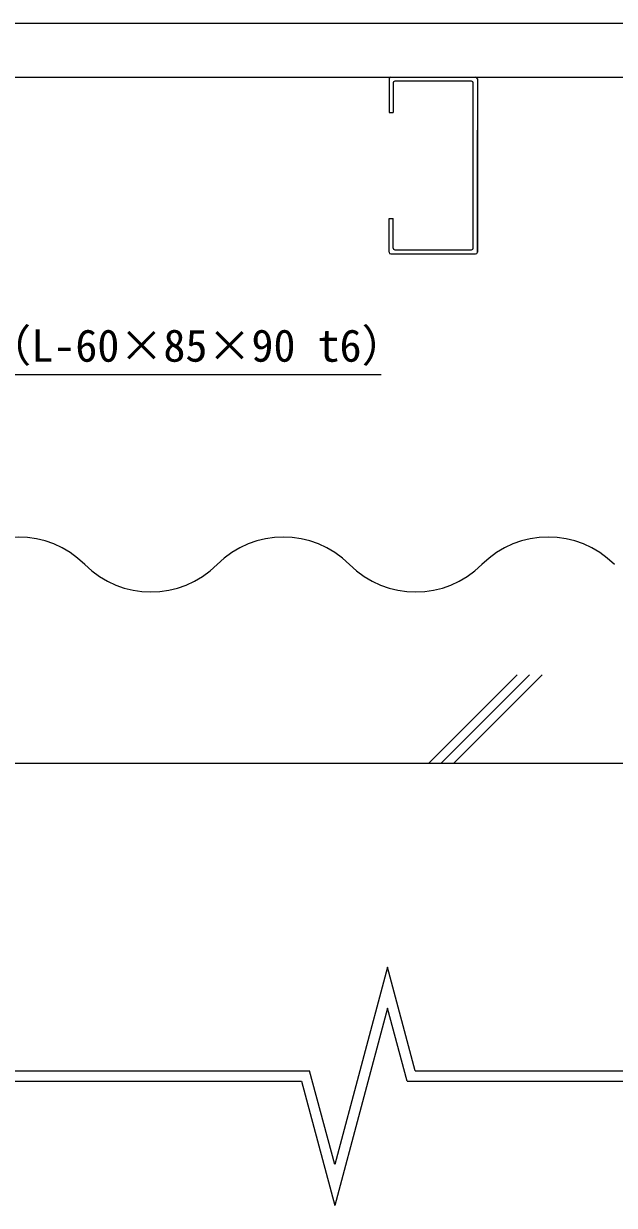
# Model space of a CAD drawing. Units: millimetres at full size, sheet at 1:10; details may follow other scales. Extents: x -2077 to 2023, y -1433 to 1417.
# Drawn here: x 1173 to 1508, y 749 to 1417 of the extents above; entities that cross this region are included whole.
import ezdxf
from ezdxf.enums import TextEntityAlignment as Align

# ---------------------------------------------------------------- set-up
doc = ezdxf.new("R2010")
doc.units = ezdxf.units.MM
doc.header["$LTSCALE"] = 10
for name, color, linetype, lineweight in [('1-0_断面', 7, 'Continuous', 9), ('1-1_寸法', 7, 'Continuous', 9), ('1-2_文字', 7, 'Continuous', 9), ('F-0_図枠', 7, 'Continuous', 9)]:
    doc.layers.add(name, color=color, linetype=linetype, lineweight=lineweight)
doc.styles.add('ＭＳ ゴシック', font='')
doc.styles.get('ＭＳ ゴシック').set_extended_font_data('MS Gothic')

msp = doc.modelspace()

# ---------------------------------------------------------------- linework, layer by layer
at = {"layer": '1-0_断面'}
for p, q in [((-73.06, 1386.9), (1870.19, 1386.9)), ((1380.48, 1385.9), (1380.48, 1366.9)), ((1381.48, 1386.9), (1429.48, 1386.9)), ((1427.18, 1384.6), (1383.78, 1384.6)), ((1430.48, 1385.9), (1430.48, 1287.9)), ((1382.78, 1383.6), (1382.78, 1366.9)), ((1428.18, 1290.2), (1428.18, 1383.6)), ((1380.48, 1366.9), (1382.78, 1366.9)), ((1430.48, 1287.9), (1430.48, 1356.9)), ((1380.48, 1306.9), (1382.78, 1306.9)), ((1380.48, 1287.9), (1380.48, 1306.9)), ((1382.78, 1290.2), (1382.78, 1306.9)), ((1383.78, 1289.2), (1427.18, 1289.2)), ((-73.06, 998.72), (1870.19, 998.72))]:
    msp.add_line(p, q, dxfattribs=at)
msp.add_lwpolyline([(1381.48, 1286.9), (1406.24, 1286.9), (1429.48, 1286.9)], dxfattribs=at)
for centre, start, end in [((1381.48, 1385.9), 90, 180), ((1383.78, 1383.6), 90, 180), ((1427.18, 1383.6), 0, 90), ((1429.48, 1385.9), 0, 90), ((1381.48, 1287.9), 180, 270), ((1383.78, 1290.2), 180, 270), ((1427.18, 1290.2), 270, 0), ((1429.48, 1287.9), 270, 0)]:
    msp.add_arc(centre, 1, start, end, dxfattribs=at)
at = {"layer": '1-1_寸法'}
for p, q in [((1403.01, 998.72), (1453.01, 1048.72)), ((1410.08, 998.72), (1460.08, 1048.72)), ((1417.15, 998.72), (1467.15, 1048.72)), ((1395.3, 824.72), (1379.6, 883.31)), ((1379.6, 860.13), (1349.7, 748.54)), ((1390.7, 818.72), (1379.6, 860.13)), ((485.3, 824.72), (1335.5, 824.72)), ((1395.3, 824.72), (1870.19, 824.72)), ((480.7, 818.72), (1330.9, 818.72)), ((1330.9, 818.72), (1349.7, 748.54)), ((1390.7, 818.72), (1870.19, 818.72))]:
    msp.add_line(p, q, dxfattribs=at)
msp.add_lwpolyline([(1379.6, 883.31), (1349.7, 771.72), (1335.5, 824.72)], dxfattribs=at)
for centre, start, end in [((1170.6, 1073.66), 45, 135), ((1320.6, 1073.66), 45, 135), ((1470.6, 1073.66), 45, 135), ((1245.6, 1148.66), 225, 315), ((1395.6, 1148.66), 225, 315)]:
    msp.add_arc(centre, 53.03, start, end, dxfattribs=at)
at = {"layer": '1-2_文字'}
msp.add_line((977.68, 1218.57), (1375.92, 1218.57), dxfattribs=at)
at = {"layer": 'F-0_図枠'}
msp.add_line((2022.57, 1417.18), (-2077.43, 1417.18), dxfattribs=at)

# ---------------------------------------------------------------- texts
at = {"layer": '1-2_文字', "style": 'ＭＳ ゴシック'}
msp.add_text('アングルピース（L-60×85×90 t6）', height=18.33, dxfattribs=at).set_placement((977.83, 1220.39), align=Align.BOTTOM_LEFT)

doc.saveas('drawing.dxf')
